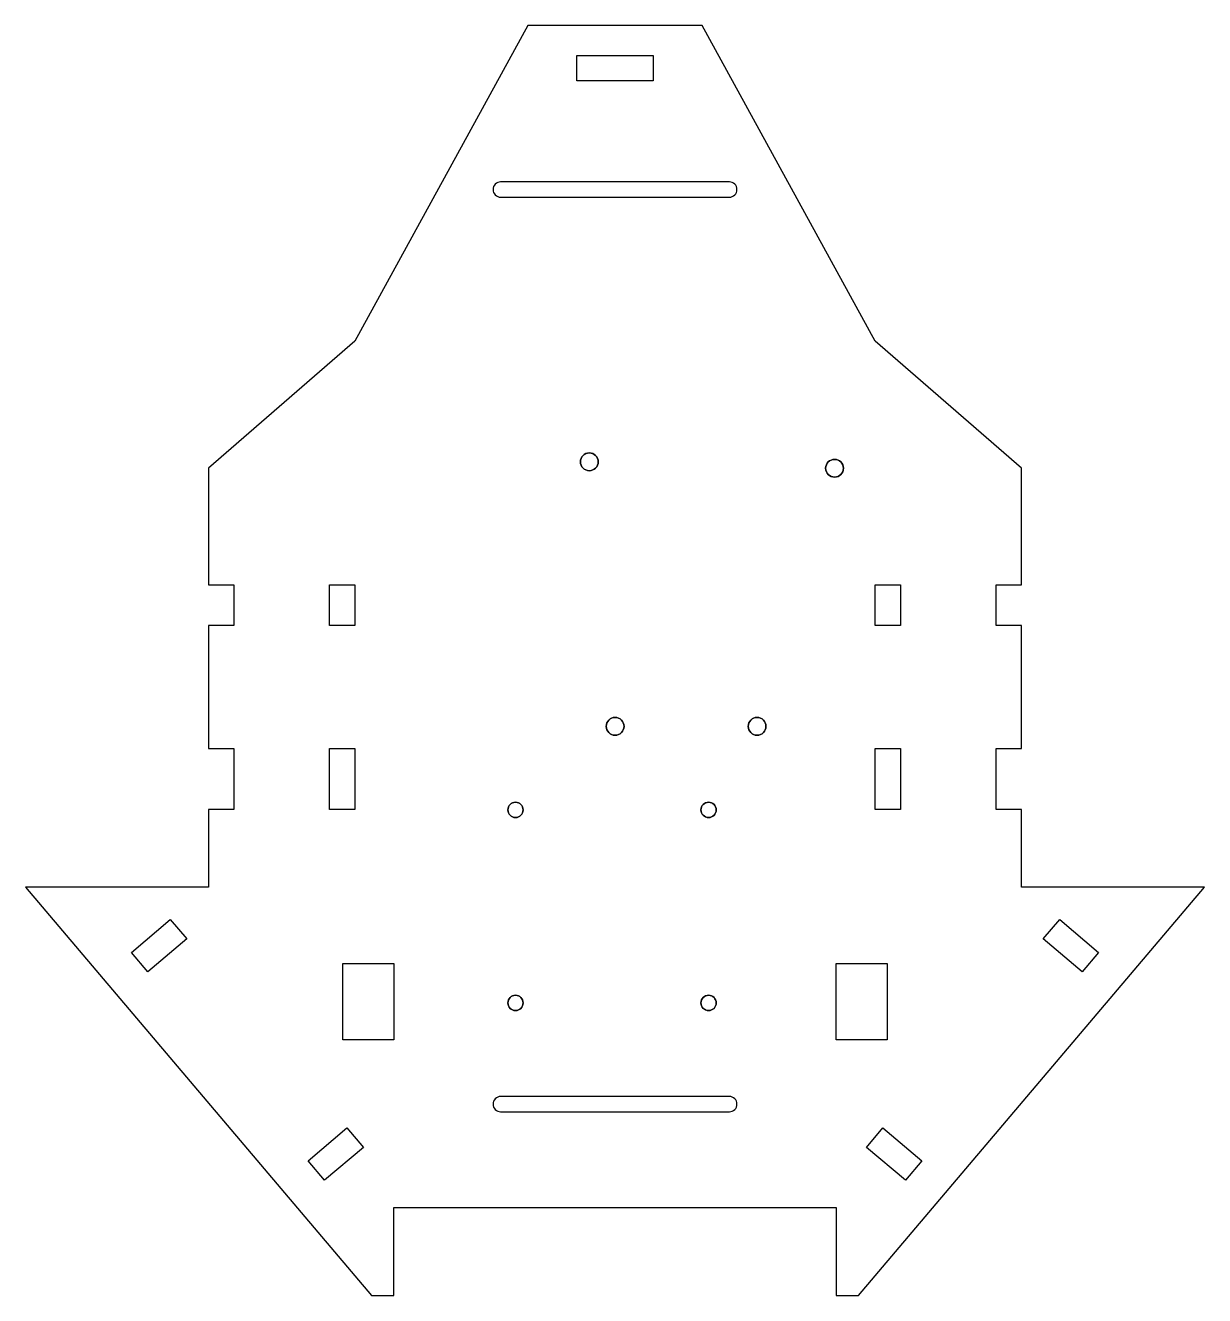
# Model space of a CAD drawing. Header units: millimetres. Extents: x -108 to 124, y -68 to 182.
import ezdxf

# ---------------------------------------------------------------- set-up
doc = ezdxf.new("R2010")
doc.units = ezdxf.units.MM
doc.layers.get('0').update_dxf_attribs({"linetype": 'CONTINUOUS'})

msp = doc.modelspace()

# ---------------------------------------------------------------- linework, layer by layer
for points in [[(-107.69, 12.27), (-39.59, -68.1), (-35.21, -68.1), (-35.21, -50.77), (51.87, -50.77), (51.87, -68.1), (56.25, -68.1), (124.34, 12.27), (88.33, 12.27), (88.33, 27.57), (83.34, 27.57), (83.34, 39.57), (88.33, 39.57), (88.33, 63.82), (83.34, 63.82), (83.34, 71.82), (88.33, 71.82), (88.33, 94.77), (59.54, 119.77), (25.49, 181.9), (-8.83, 181.9), (-42.88, 119.77), (-71.67, 94.77), (-71.67, 71.82), (-66.68, 71.82), (-66.68, 63.82), (-71.67, 63.82), (-71.67, 39.57), (-66.68, 39.57), (-66.68, 27.57), (-71.67, 27.57), (-71.67, 12.27)], [(-107.69, 12.27), (-39.59, -68.1), (-35.21, -68.1), (-35.21, -50.77), (51.87, -50.77), (51.87, -68.1), (56.25, -68.1), (124.34, 12.27), (88.33, 12.27), (88.33, 27.57), (83.34, 27.57), (83.34, 39.57), (88.33, 39.57), (88.33, 63.82), (83.34, 63.82), (83.34, 71.82), (88.33, 71.82), (88.33, 94.77), (59.54, 119.77), (25.49, 181.9), (-8.83, 181.9), (-42.88, 119.77), (-71.67, 94.77), (-71.67, 71.82), (-66.68, 71.82), (-66.68, 63.82), (-71.67, 63.82), (-71.67, 39.57), (-66.68, 39.57), (-66.68, 27.57), (-71.67, 27.57), (-71.67, 12.27)], [(0.83, 170.96), (0.83, 175.96), (15.83, 175.96), (15.83, 170.96)], [(0.83, 170.96), (0.83, 175.96), (15.83, 175.96), (15.83, 170.96)], [(-47.87, 63.82), (-47.87, 71.82), (-42.88, 71.82), (-42.88, 63.82)], [(-47.87, 63.82), (-47.87, 71.82), (-42.88, 71.82), (-42.88, 63.82)], [(64.53, 63.82), (59.54, 63.82), (59.54, 71.82), (64.53, 71.82)], [(64.53, 63.82), (59.54, 63.82), (59.54, 71.82), (64.53, 71.82)], [(-47.87, 39.57), (-42.88, 39.57), (-42.88, 27.57), (-47.87, 27.57)], [(-47.87, 39.57), (-42.88, 39.57), (-42.88, 27.57), (-47.87, 27.57)], [(64.53, 39.57), (64.53, 27.57), (59.54, 27.57), (59.54, 39.57)], [(64.53, 39.57), (64.53, 27.57), (59.54, 27.57), (59.54, 39.57)], [(-79.17, 5.92), (-75.94, 2.1), (-83.57, -4.36), (-86.8, -0.55)], [(-79.17, 5.92), (-75.94, 2.1), (-83.57, -4.36), (-86.8, -0.55)], [(103.46, -0.55), (100.23, -4.36), (92.6, 2.1), (95.83, 5.92)], [(103.46, -0.55), (100.23, -4.36), (92.6, 2.1), (95.83, 5.92)], [(-45.21, -17.73), (-45.21, -2.73), (-35.21, -2.73), (-35.21, -17.73)], [(-45.21, -17.73), (-45.21, -2.73), (-35.21, -2.73), (-35.21, -17.73)], [(61.87, -2.73), (61.87, -17.73), (51.87, -17.73), (51.87, -2.73)], [(61.87, -2.73), (61.87, -17.73), (51.87, -17.73), (51.87, -2.73)], [(-48.81, -45.39), (-52.04, -41.58), (-44.41, -35.11), (-41.18, -38.93)], [(-48.81, -45.39), (-52.04, -41.58), (-44.41, -35.11), (-41.18, -38.93)], [(57.83, -38.93), (61.06, -35.11), (68.69, -41.58), (65.46, -45.39)], [(57.83, -38.93), (61.06, -35.11), (68.69, -41.58), (65.46, -45.39)]]:
    msp.add_lwpolyline(points, close=True)
for points in [[(-14.17, 151.09, 1), (-14.17, 148.09), (30.83, 148.09, 1), (30.83, 151.09)], [(-14.17, 151.09, 1), (-14.17, 148.09), (30.83, 148.09, 1), (30.83, 151.09)], [(-14.17, -28.91, 1), (-14.17, -31.91), (30.83, -31.91, 1), (30.83, -28.91)], [(-14.17, -28.91, 1), (-14.17, -31.91), (30.83, -31.91, 1), (30.83, -28.91)]]:
    msp.add_lwpolyline(points, format="xyb", close=True)
at = {"extrusion": (0, 0, -1)}
for centre, radius in [((-3.27, 96.01, 0), 1.75), ((-51.53, 94.74, 0), 1.75), ((-8.35, 43.94, 0), 1.75), ((-36.29, 43.94, 0), 1.75), ((11.25, 27.5, 0), 1.5), ((-26.75, 27.5, 0), 1.5), ((11.25, -10.5, 0), 1.5), ((-26.75, -10.5, 0), 1.5)]:
    msp.add_circle(centre, radius, dxfattribs=at)
for centre, radius in [((3.27, 96.01), 1.75), ((51.53, 94.74), 1.75), ((8.35, 43.94), 1.75), ((36.29, 43.94), 1.75), ((-11.25, 27.5), 1.5), ((26.75, 27.5), 1.5), ((-11.25, -10.5), 1.5), ((26.75, -10.5), 1.5)]:
    msp.add_circle(centre, radius)

doc.saveas('drawing.dxf')
